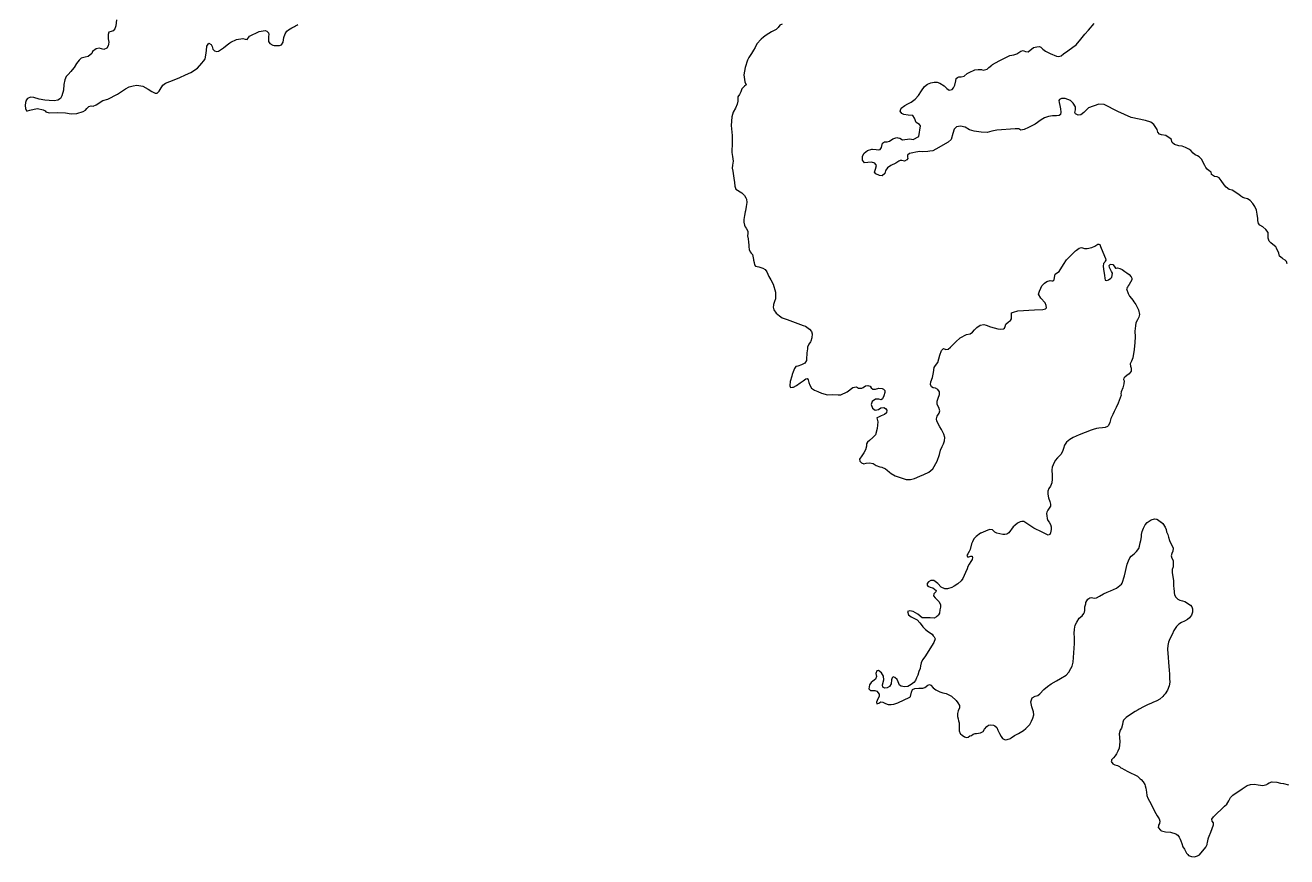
# Model space of a CAD drawing. Header units: inches. Extents: x 1341578 to 1502124, y 557203 to 748561.
# Drawn here: x 1487985 to 1489211, y 606253 to 607061 of the extents above; entities that cross this region are included whole.
import ezdxf

# ---------------------------------------------------------------- set-up
doc = ezdxf.new("R2010")
doc.units = ezdxf.units.IN
doc.header["$MEASUREMENT"] = 0
doc.layers.add('Zipcode', color=7, linetype='Continuous')

msp = doc.modelspace()

# ---------------------------------------------------------------- linework, layer by layer
at = {"layer": 'Zipcode'}
for points in [[(1488073.1, 607066), (1488072.6, 607060.2), (1488071.6, 607057.3), (1488069.9, 607055.4), (1488068, 607054.7), (1488065.8, 607054), (1488065.1, 607051.8), (1488065.2, 607047.5), (1488065.9, 607044.2), (1488065.5, 607042.2), (1488065.2, 607040.8), (1488063.8, 607038.6), (1488061, 607037.2), (1488058.8, 607037.7), (1488058.7, 607037.7), (1488056.5, 607038.4), (1488053.5, 607037.8), (1488050, 607035.2), (1488049.2, 607033.4), (1488045.8, 607030.5), (1488042.8, 607029.7), (1488039, 607028.6), (1488037, 607026.8), (1488034.4, 607023.5), (1488032, 607019.7), (1488031.6, 607019.2), (1488028.8, 607015.7), (1488026.2, 607012.9), (1488024.2, 607010.8), (1488023.1, 607007.7), (1488022.2, 607003.2), (1488021.8, 606997.7), (1488020.2, 606992.2), (1488018.7, 606989.4), (1488016.2, 606987.9), (1488012.5, 606987.4), (1488007.8, 606987.6), (1488003.6, 606988), (1487998.2, 606989), (1487993, 606990.4), (1487989.7, 606990.7), (1487989.6, 606990.7), (1487986.6, 606989.6), (1487985.4, 606987.9), (1487985.3, 606987.7), (1487985.3, 606987.7), (1487984.8, 606985.7), (1487984.5, 606982.6), (1487984.7, 606979.7), (1487985.9, 606977.6), (1487986.8, 606977.7), (1487988.9, 606978.3), (1487993.1, 606979.2), (1487996.6, 606979.7), (1488002.1, 606978.6), (1488003.8, 606977.5), (1488004.5, 606976.6), (1488007.8, 606975.7), (1488015.6, 606975.8), (1488023.7, 606975.5), (1488029.1, 606974.7), (1488034.8, 606974.9), (1488040.7, 606977), (1488043, 606978.1), (1488044.4, 606979.7), (1488045, 606980.4), (1488046.4, 606981.9), (1488048.7, 606982.4), (1488050.6, 606982.2), (1488053.5, 606983.4), (1488060, 606987.6), (1488064.8, 606988.9), (1488074.3, 606993.8), (1488079.1, 606997), (1488081.9, 606998.9), (1488085.6, 607001), (1488089.4, 607002), (1488092.9, 607002.4), (1488098.7, 607001.4), (1488104.1, 606998.7), (1488107.7, 606996.4), (1488110.7, 606994.6), (1488112.8, 606994.8), (1488114.7, 606996.6), (1488115.6, 606998.2), (1488118.3, 607002.6), (1488120.9, 607004.3), (1488129.2, 607007.8), (1488134.9, 607009.9), (1488140.2, 607012.4), (1488145.5, 607014.8), (1488151.8, 607019), (1488156.3, 607024), (1488157.9, 607025.9), (1488159.1, 607027.4), (1488159.5, 607028.2), (1488160.1, 607031.5), (1488160.7, 607036.3), (1488161, 607040.3), (1488163, 607043.2), (1488165.3, 607041.9), (1488166.1, 607040.2), (1488167, 607037.4), (1488168.4, 607036), (1488170.6, 607035.2), (1488172.5, 607035.4), (1488174.4, 607036.8), (1488177.2, 607038.8), (1488180.9, 607041.6), (1488183.5, 607043.5), (1488184.4, 607044.2), (1488190, 607046.9), (1488195.9, 607047.8), (1488198.3, 607047.1), (1488200.2, 607046.9), (1488202.5, 607050), (1488211.8, 607054.7), (1488217.6, 607055.5), (1488219.3, 607054.9), (1488220.8, 607053.3), (1488221.3, 607051.6), (1488221, 607049.7), (1488220.8, 607047.6), (1488220.9, 607045), (1488222.3, 607043.1), (1488225, 607041.5), (1488226.6, 607041.2), (1488228, 607041), (1488231.6, 607040.9), (1488233.7, 607041.8), (1488235.2, 607044.2), (1488236, 607048.7), (1488237.1, 607052.4), (1488238.6, 607055.1), (1488240.3, 607056.2), (1488243.7, 607058.1), (1488246.2, 607059.6), (1488247.3, 607060.1), (1488248.4, 607060.7), (1488249.4, 607061.5)], [(1488720, 607061.9), (1488718, 607060.7), (1488716.1, 607058.5), (1488714.3, 607056.7), (1488709.9, 607054.3), (1488704.5, 607051), (1488701.9, 607049.2), (1488699.7, 607047.2), (1488695.5, 607042.8), (1488693.8, 607039.1), (1488692.4, 607036.4), (1488690.3, 607033.3), (1488687.6, 607029.4), (1488686.4, 607026.8), (1488684.1, 607019.6), (1488682.8, 607012.7), (1488683.8, 607005.6), (1488685.3, 607002.7), (1488683.5, 607001.5), (1488681.1, 606999), (1488680.1, 606995.9), (1488678.6, 606993.5), (1488677.1, 606991.1), (1488676.9, 606987.1), (1488676.5, 606984.1), (1488674.8, 606980.3), (1488672.5, 606976.3), (1488671.2, 606971.6), (1488670.8, 606967.5), (1488670.7, 606963.2), (1488671.7, 606953.7), (1488671.5, 606946.7), (1488671.3, 606937.2), (1488672, 606933.3), (1488672.5, 606928.6), (1488671.9, 606924.9), (1488671.7, 606922), (1488672.1, 606919), (1488673.2, 606912.2), (1488673.8, 606908), (1488674.2, 606904.5), (1488675.1, 606901.6), (1488681.1, 606897.8), (1488683.4, 606895.4), (1488684.8, 606892.9), (1488685.4, 606891.9), (1488685.9, 606888.5), (1488685.3, 606884.6), (1488684.6, 606880.5), (1488684.3, 606879.4), (1488683.4, 606875.8), (1488682.8, 606872), (1488683, 606869.4), (1488683.5, 606866.6), (1488684.3, 606865), (1488685.1, 606863.7), (1488686.7, 606860.8), (1488686.7, 606858.3), (1488686.6, 606856), (1488687, 606853.1), (1488687.4, 606849.9), (1488687.6, 606847.1), (1488687.8, 606844.9), (1488688, 606843.5), (1488688, 606843.3), (1488688.2, 606842.9), (1488689.1, 606840.5), (1488689.9, 606839.4), (1488691.4, 606838.1), (1488692.4, 606833), (1488692.4, 606832.6), (1488692.8, 606830.2), (1488693.3, 606827.8), (1488694.1, 606826.8), (1488695.7, 606826.2), (1488697.6, 606826.1), (1488699.5, 606825.5), (1488701.2, 606824.8), (1488703.5, 606823.3), (1488705.2, 606821.3), (1488707.2, 606816.6), (1488709.2, 606813.5), (1488711.4, 606809.2), (1488713.5, 606801.5), (1488713.8, 606798.5), (1488713.5, 606794.9), (1488712.7, 606792.2), (1488711.7, 606789.5), (1488711.6, 606788.9), (1488711.3, 606786.8), (1488712, 606784.3), (1488714.4, 606781.1), (1488717.4, 606778.3), (1488720.2, 606776.5), (1488724.9, 606774.8), (1488732.9, 606771.8), (1488740.7, 606769.1), (1488742.8, 606768.4), (1488746.6, 606765.3), (1488748.6, 606763.2), (1488749.3, 606760.9), (1488749.3, 606760.9), (1488749.1, 606757.1), (1488748.1, 606753.9), (1488747.7, 606753.3), (1488746.2, 606750.8), (1488744.7, 606747.8), (1488744.6, 606746.4), (1488744.1, 606742.3), (1488744, 606740.9), (1488743.9, 606737.7), (1488743.7, 606735), (1488742.1, 606732.4), (1488739, 606730.8), (1488735.4, 606729.6), (1488733.3, 606729.1), (1488732.1, 606727.1), (1488730.9, 606723.9), (1488730, 606721.3), (1488729.5, 606719.9), (1488728, 606714.7), (1488727.6, 606710.8), (1488727.5, 606710.3), (1488728.2, 606708.9), (1488730.3, 606709.1), (1488731.1, 606709.1), (1488734, 606710.7), (1488737.6, 606713.3), (1488740.6, 606715.3), (1488743.1, 606717.3), (1488744.4, 606717.5), (1488744.6, 606717.3), (1488745.3, 606716.1), (1488746.1, 606713.5), (1488746.9, 606711.1), (1488748.8, 606708.2), (1488751.5, 606706.2), (1488754.8, 606704.8), (1488758.4, 606703.4), (1488764.1, 606701.5), (1488769.4, 606701.9), (1488774.4, 606701.6), (1488777.3, 606701.8), (1488783.2, 606704.7), (1488788.8, 606708.8), (1488792.2, 606709.3), (1488793.3, 606708.7), (1488794.3, 606708.2), (1488797.6, 606708.2), (1488798.9, 606708.9), (1488801.2, 606710.3), (1488803.3, 606710.7), (1488804.5, 606710.4), (1488805.6, 606710), (1488806.5, 606708.3), (1488808.1, 606707.2), (1488810.7, 606707.3), (1488814, 606708), (1488817.2, 606707.8), (1488818.7, 606707.2), (1488819.8, 606705.9), (1488819.8, 606703.9), (1488818.9, 606700.6), (1488817.7, 606697.9), (1488816.4, 606696.9), (1488814.2, 606697.3), (1488810.8, 606697.4), (1488807.7, 606695.2), (1488806.7, 606692.4), (1488808, 606688.7), (1488810.5, 606686.8), (1488813.6, 606687.4), (1488816, 606689), (1488819.1, 606689.4), (1488820.6, 606688.5), (1488822, 606686.6), (1488821.4, 606684.3), (1488819.7, 606682.6), (1488816.4, 606681.1), (1488813.6, 606679.8), (1488812.2, 606679.2), (1488813, 606675.4), (1488812.6, 606668.9), (1488810.9, 606662.8), (1488808.4, 606660.1), (1488805.1, 606657.3), (1488803, 606655.8), (1488802.1, 606654.1), (1488802, 606651.9), (1488801.1, 606648.1), (1488799.5, 606645.3), (1488797.4, 606642.4), (1488795.4, 606639.2), (1488795.7, 606637.1), (1488797.1, 606635.5), (1488799.5, 606634.7), (1488801.8, 606635.1), (1488804.9, 606635.6), (1488808.6, 606634.9), (1488811.5, 606633), (1488815, 606631.6), (1488816.9, 606631.5), (1488820.6, 606629.7), (1488822.3, 606628.5), (1488824.5, 606626.5), (1488826.1, 606625.2), (1488830.1, 606623.1), (1488837.7, 606620.3), (1488840.8, 606619.5), (1488845, 606619.5), (1488848.6, 606620.5), (1488853.9, 606622.6), (1488857.9, 606624.3), (1488862.6, 606626.6), (1488866.6, 606629.9), (1488870.9, 606637.1), (1488873.1, 606643.8), (1488874, 606647.9), (1488875.5, 606651.3), (1488877, 606654.2), (1488878, 606656.8), (1488878.1, 606660.1), (1488877.2, 606663.3), (1488875, 606668), (1488873.3, 606670.5), (1488870.3, 606675.9), (1488870, 606678.4), (1488870.9, 606680.9), (1488872.8, 606683.8), (1488873.3, 606686.1), (1488872.5, 606689.2), (1488870.8, 606692.4), (1488870.7, 606695.6), (1488871.7, 606698.3), (1488873, 606702.1), (1488872.9, 606704.5), (1488871.5, 606706.8), (1488869.2, 606708), (1488866.8, 606708.5), (1488865.4, 606709.3), (1488864.4, 606711.8), (1488864.6, 606714.4), (1488866.1, 606718.5), (1488867.1, 606723.2), (1488867.9, 606728.1), (1488869, 606730), (1488871.3, 606733.1), (1488873.5, 606740.3), (1488875.1, 606744.6), (1488876.9, 606746.5), (1488879.1, 606745.8), (1488881.5, 606745.9), (1488883.7, 606747.9), (1488888.9, 606753.2), (1488893.2, 606756.9), (1488899.2, 606760.3), (1488902.9, 606761), (1488905.2, 606762.5), (1488906.9, 606764.7), (1488909.4, 606767.2), (1488912.5, 606769.3), (1488916, 606769.9), (1488918.5, 606769.3), (1488922.7, 606767.6), (1488929.7, 606765.7), (1488932.6, 606765.4), (1488935.2, 606765.9), (1488936.2, 606766.5), (1488937, 606768.1), (1488937.6, 606770.4), (1488940.2, 606772.5), (1488942, 606774), (1488943.1, 606775.6), (1488943, 606778.2), (1488943.1, 606781.2), (1488944.8, 606782.1), (1488949.1, 606783.2), (1488965.4, 606784.2), (1488973.6, 606784.5), (1488976, 606785.1), (1488976.9, 606786.2), (1488976.8, 606788.6), (1488975.8, 606790.9), (1488971.6, 606795.5), (1488969.1, 606799.5), (1488970.1, 606802.4), (1488971.4, 606805.3), (1488972.5, 606807.6), (1488975.2, 606810.2), (1488977.4, 606811.6), (1488980.6, 606812.6), (1488982.3, 606812.4), (1488983.5, 606812.5), (1488984.5, 606813.3), (1488984.9, 606815.5), (1488985.6, 606818.9), (1488987.6, 606820.5), (1488989.4, 606821.6), (1488993.5, 606828.2), (1488996.6, 606832.7), (1489005.3, 606841.4), (1489006.3, 606842.1), (1489008.9, 606844.1), (1489011, 606844.7), (1489013.8, 606843.7), (1489016.4, 606843.7), (1489021, 606844.8), (1489024.1, 606846.1), (1489026.8, 606847.9), (1489027.9, 606848), (1489028.7, 606847.6), (1489029.6, 606845.9), (1489031.7, 606840.2), (1489034.3, 606834.1), (1489034.6, 606832.4), (1489034, 606831.4), (1489033.6, 606830.6), (1489032.4, 606829.2), (1489032.2, 606826.6), (1489032.5, 606823.8), (1489033.5, 606817.6), (1489033.7, 606814.9), (1489034, 606813.2), (1489035.5, 606812.7), (1489037.2, 606813.3), (1489039.4, 606815), (1489040.6, 606816.1), (1489040.4, 606816.1), (1489041, 606817.5), (1489041.1, 606819.9), (1489040.3, 606821.6), (1489038.3, 606825.2), (1489037.9, 606827.3), (1489038.5, 606828), (1489039, 606828.5), (1489041.4, 606828.4), (1489042.8, 606826.7), (1489044.1, 606824.6), (1489044.6, 606824.7), (1489046, 606825.1), (1489048.4, 606824.5), (1489050.6, 606823.3), (1489053.3, 606821.6), (1489055.1, 606820.3), (1489057.4, 606818.4), (1489059.4, 606816.3), (1489060, 606815), (1489059.8, 606813.5), (1489057.2, 606808.7), (1489056.5, 606807.6), (1489055.6, 606806.1), (1489055.1, 606805.3), (1489054.8, 606804.6), (1489056.4, 606800.2), (1489057.8, 606797.6), (1489059.5, 606795.4), (1489060.9, 606793.7), (1489062, 606792), (1489063.9, 606789.4), (1489066.3, 606784.1), (1489067.5, 606779.6), (1489066.7, 606777), (1489065.7, 606775.1), (1489065.4, 606774.5), (1489064, 606771.6), (1489063.4, 606768.7), (1489063, 606763.6), (1489063.2, 606758.1), (1489063, 606752.5), (1489062.2, 606745.6), (1489061, 606737.6), (1489059.7, 606734.2), (1489058.4, 606731.7), (1489058.6, 606729.5), (1489059.3, 606727.6), (1489059.3, 606724.6), (1489057.5, 606722.1), (1489055.2, 606720.4), (1489053, 606718.9), (1489052.3, 606718), (1489052, 606716.5), (1489052.4, 606715.1), (1489052.3, 606712.3), (1489051.3, 606708.5), (1489049.6, 606704.6), (1489049.1, 606702.7), (1489049.5, 606701.2), (1489046.7, 606693.6), (1489044.7, 606689.5), (1489042.9, 606685.6), (1489041.4, 606682.5), (1489039.6, 606678.7), (1489038.5, 606674.7), (1489037.4, 606672), (1489036.3, 606670.8), (1489034.1, 606669.9), (1489031.3, 606669.7), (1489028, 606669.3), (1489025.6, 606669), (1489022.4, 606668), (1489020.5, 606667.2), (1489008.7, 606662.9), (1489005.8, 606661.6), (1489002.9, 606660.2), (1488999.8, 606658.2), (1488996.6, 606655.6), (1488994.5, 606652.8), (1488993.5, 606649.6), (1488992.5, 606646.5), (1488991.1, 606643.8), (1488989.5, 606642.5), (1488987.6, 606640.4), (1488985.6, 606637.7), (1488983.5, 606633.5), (1488982.5, 606631.4), (1488982.2, 606628.9), (1488982.2, 606628.6), (1488982.2, 606627.9), (1488982.4, 606624.1), (1488982.5, 606619.8), (1488982.2, 606616.1), (1488980.9, 606612.9), (1488979.3, 606610.7), (1488978.3, 606608.1), (1488978.2, 606605.1), (1488978.9, 606601.6), (1488980.1, 606598), (1488980.8, 606595.3), (1488980.9, 606593.4), (1488979.6, 606591.4), (1488978.2, 606589.6), (1488977.4, 606587.5), (1488977.1, 606586.4), (1488977.3, 606584.1), (1488977.7, 606581.6), (1488978.4, 606579.6), (1488979.5, 606578), (1488981, 606575.8), (1488981.6, 606573.4), (1488981.6, 606570.8), (1488981, 606567.5), (1488980.3, 606566.1), (1488978.8, 606565.4), (1488976.7, 606566.3), (1488972.8, 606568.1), (1488964.7, 606572.2), (1488955.1, 606578.6), (1488953, 606578.7), (1488951.3, 606578.3), (1488949, 606576.9), (1488946.1, 606574.8), (1488944.5, 606573.5), (1488940.4, 606567.5), (1488938.5, 606566.2), (1488936.4, 606565.9), (1488934.5, 606566), (1488931.7, 606566.6), (1488928.9, 606567.2), (1488926.9, 606568.1), (1488924.4, 606570.5), (1488922.1, 606570.7), (1488919.9, 606570.2), (1488913.2, 606567.3), (1488912.9, 606567.2), (1488908.6, 606564.1), (1488906.4, 606561.7), (1488905, 606558.9), (1488904, 606556.9), (1488902.7, 606551.5), (1488901.8, 606549.3), (1488900.5, 606547.1), (1488899.6, 606545.6), (1488900.3, 606544.4), (1488901.4, 606544.4), (1488903.6, 606545), (1488904.8, 606544.8), (1488905.2, 606543.5), (1488904.7, 606541.6), (1488903.5, 606539.6), (1488901.8, 606537.2), (1488900.7, 606534.9), (1488899.9, 606532.6), (1488898.2, 606529), (1488895.8, 606523.2), (1488894, 606521), (1488891, 606517.9), (1488887.2, 606515.6), (1488884.9, 606514.6), (1488880.9, 606513.2), (1488878.1, 606513.2), (1488874.6, 606514.9), (1488871.4, 606518.2), (1488867.5, 606521.2), (1488864.7, 606521.4), (1488862.2, 606519.9), (1488861, 606518.5), (1488860.9, 606516.7), (1488861.8, 606515.7), (1488864.1, 606514.8), (1488866.6, 606514), (1488869.8, 606511.6), (1488869.6, 606510.3), (1488867.4, 606508.4), (1488867.3, 606506.2), (1488868.7, 606504.4), (1488870.9, 606502.5), (1488872.5, 606500.7), (1488873.9, 606498), (1488874, 606496.6), (1488874, 606495.5), (1488873.3, 606492.8), (1488872.9, 606489.6), (1488872.1, 606487.9), (1488871.7, 606487.4), (1488870, 606485.8), (1488867.7, 606484.8), (1488864.1, 606485.1), (1488856.2, 606484.9), (1488852.1, 606488.7), (1488847.4, 606491.1), (1488844.1, 606491.9), (1488842, 606491), (1488843, 606488), (1488845.5, 606485.9), (1488848.6, 606484.2), (1488851.2, 606482.9), (1488853.9, 606480.1), (1488855.1, 606478.5), (1488856.7, 606476.4), (1488859.5, 606473.8), (1488862.2, 606471.4), (1488865.8, 606469), (1488867, 606467.6), (1488868, 606466.5), (1488868.7, 606464.6), (1488867.6, 606460.9), (1488858.7, 606447.1), (1488856.5, 606444.1), (1488855.2, 606441.3), (1488854.7, 606438.3), (1488854.2, 606435.6), (1488853, 606432.7), (1488851.9, 606429.3), (1488850.7, 606426.7), (1488849.6, 606424.2), (1488848.2, 606422.1), (1488845.6, 606420.2), (1488842.4, 606418.3), (1488838.9, 606417.9), (1488835.7, 606418.7), (1488834.2, 606419.7), (1488832.9, 606422.8), (1488831.9, 606425.1), (1488829.7, 606427.1), (1488828, 606427.6), (1488826.9, 606426.6), (1488826.3, 606424.7), (1488826, 606421), (1488824.5, 606418.4), (1488822.1, 606417), (1488819.9, 606416.8), (1488817.9, 606417.7), (1488817.7, 606419.9), (1488818.8, 606424.7), (1488818.6, 606428.3), (1488816.6, 606431.7), (1488813.9, 606433.7), (1488812.2, 606433.5), (1488811.3, 606430.9), (1488811.7, 606428), (1488810.9, 606425.5), (1488808.2, 606423.4), (1488806.6, 606422.1), (1488805.1, 606419.9), (1488804.3, 606415.9), (1488806, 606414.3), (1488807.9, 606414.5), (1488810.2, 606414.5), (1488812.2, 606413.7), (1488814.4, 606410.7), (1488814.4, 606408.4), (1488813.1, 606406.2), (1488811.8, 606402.9), (1488812.2, 606401.4), (1488814.1, 606402), (1488816, 606403.5), (1488818.1, 606403), (1488820.6, 606401.6), (1488823.1, 606400.7), (1488826.1, 606400.8), (1488828.8, 606401.2), (1488832.4, 606402.5), (1488844.3, 606408), (1488845, 606408.6), (1488845.7, 606412.9), (1488846.7, 606415.2), (1488849.2, 606416.2), (1488852.8, 606416.5), (1488856.7, 606416.8), (1488858.7, 606417.2), (1488861.8, 606419.6), (1488863.4, 606420.2), (1488864.7, 606419.5), (1488867, 606416.9), (1488869.6, 606414.9), (1488873.2, 606413.2), (1488876.4, 606412), (1488879.4, 606411.5), (1488882.8, 606410), (1488884.8, 606408.8), (1488889.2, 606404.8), (1488891, 606402.5), (1488892.5, 606399.7), (1488892.4, 606397.4), (1488891.3, 606394.7), (1488890.6, 606392.1), (1488890.5, 606390.5), (1488890.5, 606389.2), (1488891.1, 606386.7), (1488891.5, 606385), (1488892.1, 606383.1), (1488892.3, 606381), (1488892.3, 606380.1), (1488892.1, 606378.2), (1488892.1, 606375.1), (1488893, 606372.7), (1488893.4, 606372.4), (1488895.1, 606370.9), (1488897.2, 606369.3), (1488899.3, 606368.8), (1488900.9, 606369.1), (1488902.6, 606370.3), (1488904, 606370.8), (1488905.9, 606372), (1488907.6, 606372.7), (1488909, 606372.5), (1488913, 606373.2), (1488915.4, 606374.7), (1488916.8, 606376.8), (1488918.9, 606379.3), (1488920.7, 606380.7), (1488923, 606380.9), (1488925.5, 606380.8), (1488926.9, 606380.1), (1488928.8, 606378.3), (1488929.7, 606375.9), (1488931.3, 606372.7), (1488932.9, 606369.6), (1488934.4, 606367.7), (1488936.7, 606366.5), (1488938.8, 606366.7), (1488942, 606367.7), (1488942.6, 606368.4), (1488945.8, 606370.7), (1488949.7, 606372.7), (1488954.6, 606375.5), (1488956.9, 606377.6), (1488960.7, 606381.5), (1488962.6, 606384.7), (1488963.9, 606387.4), (1488964.8, 606390.8), (1488964.4, 606393.5), (1488962.9, 606398.6), (1488961.8, 606403.4), (1488963.1, 606407.3), (1488966.1, 606408.8), (1488968.5, 606409.6), (1488970.6, 606411), (1488974.3, 606415.2), (1488977.9, 606418.4), (1488981.4, 606420.8), (1488986.8, 606423.9), (1488990.7, 606426), (1488996, 606429.4), (1488998.8, 606432.1), (1489000.7, 606435.6), (1489002.1, 606438.1), (1489002.9, 606441.8), (1489003.7, 606451.1), (1489004.1, 606460.1), (1489004.1, 606466), (1489003.8, 606469.9), (1489004.1, 606474), (1489005, 606478), (1489006.4, 606480.8), (1489008.9, 606484.6), (1489011.8, 606486.9), (1489013.4, 606489.2), (1489013.8, 606490.6), (1489014.3, 606492.2), (1489014.4, 606495.8), (1489015.1, 606498.5), (1489015.4, 606499.9), (1489017.3, 606503), (1489019.2, 606504.4), (1489020.9, 606504.8), (1489023.3, 606504.1), (1489025.7, 606504.3), (1489028.5, 606506.1), (1489032.5, 606508.4), (1489036, 606510), (1489039.3, 606511.1), (1489045, 606513.7), (1489048.4, 606516.3), (1489049.8, 606517.6), (1489050.7, 606518.8), (1489052.9, 606525.7), (1489055.5, 606537.2), (1489056.7, 606540.5), (1489058, 606543.3), (1489059.4, 606545), (1489062.1, 606547.1), (1489064.6, 606549.4), (1489066.6, 606552.5), (1489067.4, 606554.6), (1489067.8, 606556.1), (1489068.2, 606557.9), (1489068.6, 606560.2), (1489069.3, 606563.6), (1489069.4, 606565.9), (1489070.1, 606569), (1489071.3, 606572.1), (1489072.8, 606575.3), (1489074.7, 606577.5), (1489078.9, 606580.2), (1489081.9, 606581.1), (1489084.2, 606580.7), (1489085.9, 606579.8), (1489087.9, 606578.3), (1489088.2, 606578.1), (1489090.1, 606576.6), (1489092.4, 606573.2), (1489093.2, 606570.9), (1489093.8, 606568.5), (1489094.8, 606565.9), (1489095.7, 606563.5), (1489096.6, 606560), (1489097.4, 606557.9), (1489099.3, 606555.1), (1489100.1, 606552.7), (1489099.7, 606549.6), (1489098.7, 606547.4), (1489098.3, 606545.3), (1489098.8, 606543.1), (1489100, 606540.7), (1489100, 606534.5), (1489099, 606531.9), (1489099, 606529), (1489100.4, 606520.8), (1489100.4, 606516.2), (1489100.7, 606513.5), (1489101, 606510.5), (1489101.1, 606509.6), (1489101.5, 606507.2), (1489102.6, 606505), (1489103.6, 606504.2), (1489104.7, 606503.2), (1489106.7, 606502.3), (1489109.3, 606501.5), (1489111.6, 606500.8), (1489117, 606497.3), (1489118.3, 606495.6), (1489118.9, 606493.6), (1489118.9, 606490.6), (1489118, 606487.6), (1489116.1, 606484.9), (1489113.9, 606483.4), (1489111.2, 606481.9), (1489108.2, 606480.5), (1489105.7, 606478.9), (1489103.4, 606476.6), (1489101.4, 606473.5), (1489100.9, 606472.7), (1489099, 606468.9), (1489097, 606464.5), (1489095.7, 606461.2), (1489094.9, 606458.2), (1489094.5, 606454.4), (1489095.1, 606446.4), (1489095.5, 606442), (1489095.9, 606437.8), (1489096.2, 606434), (1489096.4, 606430.4), (1489096.7, 606426), (1489096.8, 606422.4), (1489096.3, 606418.8), (1489094.5, 606414.7), (1489092.4, 606411.1), (1489091.2, 606409.8), (1489090.1, 606408.5), (1489087.1, 606406.1), (1489084.3, 606404.3), (1489080.3, 606402.6), (1489078.5, 606401.9), (1489075.8, 606400.7), (1489071.4, 606398.4), (1489067.1, 606396.3), (1489066.1, 606395.7), (1489063.1, 606394.1), (1489058.6, 606391), (1489054.3, 606388.2), (1489052, 606385.7), (1489051.3, 606383.6), (1489050.8, 606381.2), (1489049.9, 606377.8), (1489048.6, 606375.7), (1489047.8, 606372.2), (1489048.2, 606364.7), (1489048, 606361.4), (1489047.5, 606358.4), (1489046.3, 606355.4), (1489045.1, 606353), (1489043.6, 606351), (1489042, 606349.1), (1489040.3, 606346.9), (1489040.1, 606346.1), (1489039.9, 606345.3), (1489041.4, 606343), (1489043.3, 606342.1), (1489045.9, 606341.4), (1489047.9, 606340.4), (1489049.4, 606339.4), (1489050.3, 606338.8), (1489052.4, 606337.5), (1489056, 606335.6), (1489065.3, 606331.2), (1489068.2, 606328.6), (1489068.9, 606328), (1489070.9, 606325.6), (1489072.6, 606323.2), (1489072.9, 606321.8), (1489073.4, 606319.4), (1489074.2, 606315.6), (1489074.6, 606312.5), (1489075.5, 606309.7), (1489077.1, 606306.9), (1489083.4, 606295), (1489084.6, 606292.7), (1489086.4, 606289.6), (1489087.2, 606287.4), (1489086.7, 606285.1), (1489086, 606283.4), (1489085.8, 606282.9), (1489085.7, 606281.2), (1489087.9, 606278.6), (1489088, 606278.5), (1489088.8, 606278), (1489092.7, 606277.2), (1489097.5, 606276.6), (1489102.7, 606275), (1489102.9, 606274.9), (1489104.7, 606273.8), (1489106.1, 606272), (1489107, 606270.1), (1489107.6, 606268.3), (1489108.5, 606265.6), (1489109.5, 606262.5), (1489111, 606260.1), (1489113, 606256.5), (1489114.3, 606254.9), (1489115.1, 606254), (1489117.9, 606253.1), (1489121, 606252.9), (1489123.9, 606253.6), (1489125.7, 606254.7), (1489131.9, 606262.3), (1489133.2, 606264.7), (1489133.6, 606267.5), (1489133.8, 606268.1), (1489134.2, 606270.2), (1489134.6, 606271.4), (1489135.1, 606272.7), (1489136.8, 606276.6), (1489138.1, 606280.3), (1489139.2, 606283.9), (1489139.2, 606285.9), (1489138.1, 606287.3), (1489137.7, 606289.4), (1489139.4, 606291.7), (1489142.2, 606294.5), (1489147.3, 606299.3), (1489150.1, 606301.9), (1489152.4, 606304.1), (1489154.3, 606307.2), (1489155.7, 606310.3), (1489158, 606312.8), (1489167.2, 606318.9), (1489172, 606322.2), (1489175.2, 606322.9), (1489179.1, 606323.3), (1489182.7, 606322.8), (1489187.3, 606322.1), (1489190, 606322.7), (1489191, 606323), (1489191.9, 606323.6), (1489193.5, 606324.7), (1489196.1, 606325.7), (1489196.4, 606325.6), (1489200.8, 606325.2), (1489204.4, 606324.5), (1489207.5, 606324), (1489212.2, 606322.8)], [(1489211, 606829), (1489210.4, 606831.2), (1489209, 606832.5), (1489206.7, 606833.9), (1489206.4, 606834.1), (1489204.6, 606835.3), (1489203.4, 606836.5), (1489202.9, 606839.4), (1489200.4, 606844.1), (1489199.8, 606845.3), (1489196.9, 606847.8), (1489194.9, 606849.3), (1489193.3, 606851), (1489192.5, 606853.8), (1489192.5, 606857.1), (1489192.3, 606859.3), (1489190.1, 606862.4), (1489187.1, 606864.9), (1489184.4, 606866.6), (1489183, 606868.2), (1489182.4, 606870.9), (1489182.4, 606873.1), (1489181.9, 606877.2), (1489181, 606881), (1489179.6, 606884.6), (1489177.7, 606887.7), (1489175.1, 606890.4), (1489172.3, 606892), (1489169.8, 606892.7), (1489167.9, 606893.5), (1489165.8, 606894.6), (1489164, 606896.2), (1489157.6, 606900.4), (1489154.7, 606901.3), (1489151.7, 606903.4), (1489149.7, 606905.6), (1489146.9, 606910), (1489144.7, 606912.5), (1489142.8, 606913.3), (1489140.2, 606913.9), (1489137.4, 606915.8), (1489137.4, 606915.9), (1489137.2, 606918), (1489135.2, 606919.3), (1489133.2, 606920.9), (1489131.8, 606922.6), (1489130.9, 606924.6), (1489127.8, 606930.6), (1489125.5, 606932.9), (1489123.9, 606933.8), (1489121.6, 606934.8), (1489119.5, 606936.5), (1489117.3, 606939), (1489115.4, 606940.3), (1489112.2, 606942), (1489108.8, 606943.1), (1489105.6, 606943.6), (1489101.4, 606944.9), (1489099.3, 606946.8), (1489098.1, 606949.9), (1489093, 606953.5), (1489088.9, 606954.4), (1489086.7, 606954.9), (1489085.3, 606956.9), (1489084.7, 606959.3), (1489081.2, 606964.3), (1489078.5, 606966.5), (1489073.3, 606968.1), (1489059.4, 606971.2), (1489046.2, 606977), (1489033.2, 606983.7), (1489028, 606983.9), (1489017.9, 606980.5), (1489013.6, 606976.2), (1489013.2, 606975.8), (1489010.4, 606973.6), (1489007.8, 606973.5), (1489006.6, 606974), (1489005.2, 606974.7), (1489004.6, 606976.1), (1489005.1, 606978.4), (1489005.2, 606981.4), (1489003, 606985.1), (1489000.3, 606987.7), (1488995.1, 606989.4), (1488991.6, 606989.6), (1488989.7, 606988.6), (1488988.9, 606987.5), (1488989.2, 606985.8), (1488990.1, 606982.9), (1488990.7, 606979.6), (1488990.9, 606976.4), (1488990.5, 606974.1), (1488989.4, 606972.9), (1488986.7, 606972.7), (1488982.7, 606972.7), (1488978.9, 606972.1), (1488975.2, 606970.8), (1488971.8, 606968.8), (1488966, 606964.7), (1488959.4, 606961.5), (1488955.3, 606959.5), (1488952.2, 606958.8), (1488950, 606960.2), (1488946.5, 606960.1), (1488928.6, 606958.7), (1488924, 606957.7), (1488919.5, 606956.5), (1488913.4, 606956.8), (1488906.6, 606957.7), (1488902.2, 606959.2), (1488898, 606961.6), (1488893.4, 606962.7), (1488889.5, 606961.9), (1488887.3, 606959.8), (1488886.1, 606955.4), (1488884.3, 606949.8), (1488881.5, 606947.2), (1488869.6, 606940.3), (1488866.5, 606938.6), (1488863.8, 606938.3), (1488861.6, 606938.1), (1488856.5, 606937.6), (1488853.8, 606938), (1488850, 606937.4), (1488847, 606936.8), (1488844, 606936), (1488842, 606934.6), (1488841.9, 606932.7), (1488842.2, 606931.4), (1488841.2, 606929.9), (1488838.9, 606928.8), (1488836.4, 606929.2), (1488836.2, 606929.2), (1488834.8, 606929.3), (1488833.6, 606928.8), (1488830.7, 606926.6), (1488825.6, 606924.4), (1488822.6, 606922.2), (1488820.9, 606919.8), (1488820.5, 606919.2), (1488820, 606916.6), (1488817.4, 606914.3), (1488814.7, 606914.6), (1488811.3, 606916.2), (1488810, 606917.9), (1488810.8, 606921), (1488811.7, 606924.4), (1488810.1, 606926.6), (1488807, 606927.6), (1488803.3, 606927.5), (1488800, 606927.2), (1488798.2, 606929.8), (1488798.3, 606933.5), (1488799.8, 606936.3), (1488803.2, 606939.1), (1488807.2, 606940.3), (1488807.6, 606940.4), (1488807.9, 606940.4), (1488811.4, 606940), (1488814.1, 606939.8), (1488815.4, 606940.1), (1488816.7, 606942), (1488817.7, 606946), (1488819.5, 606947.5), (1488822.1, 606947.3), (1488824.4, 606948.1), (1488827.6, 606950.5), (1488831.5, 606951.8), (1488832.4, 606951.5), (1488834.6, 606950.9), (1488837, 606949.4), (1488844.3, 606950.4), (1488847.6, 606949.8), (1488853, 606952.7), (1488854.7, 606963), (1488853.5, 606964.3), (1488850.5, 606966.1), (1488848.9, 606970.3), (1488847, 606973), (1488842.7, 606973.5), (1488838.5, 606973.9), (1488836.5, 606975), (1488834.8, 606977.1), (1488835.7, 606980), (1488839.5, 606982.9), (1488842.4, 606984.3), (1488845.5, 606986), (1488849.4, 606988.9), (1488852.6, 606992.5), (1488855.5, 606997.1), (1488858.5, 607001.2), (1488861.4, 607003.4), (1488864.7, 607004.9), (1488867.8, 607005.4), (1488870.7, 607005.3), (1488873.4, 607004.4), (1488877.7, 607001.7), (1488880.1, 606999.3), (1488882.4, 606997.8), (1488885.2, 606998.3), (1488886.8, 607000), (1488888.1, 607002.5), (1488888.8, 607006.8), (1488889.3, 607008.9), (1488890.6, 607009.8), (1488891.7, 607010.5), (1488892.1, 607010.5), (1488894, 607010.5), (1488897, 607011.3), (1488900, 607013.7), (1488901.9, 607014.9), (1488907.4, 607017.4), (1488910.6, 607017.8), (1488913.1, 607017.7), (1488913.8, 607017.6), (1488915.5, 607017.2), (1488918.2, 607017.6), (1488919.4, 607018.2), (1488920.9, 607019.7), (1488923.8, 607022.1), (1488924.4, 607022.6), (1488931.1, 607026), (1488938.1, 607029.8), (1488938.9, 607030.1), (1488941.5, 607031.4), (1488945.2, 607032), (1488948.3, 607032.8), (1488952, 607035.4), (1488954.4, 607036.2), (1488955, 607036), (1488956.7, 607035.3), (1488959.3, 607034.9), (1488964.3, 607039.1), (1488967.6, 607039.8), (1488970.1, 607040.2), (1488971.5, 607039.5), (1488973.5, 607037.5), (1488976.1, 607035.5), (1488980.5, 607033.3), (1488986.8, 607030.7), (1488988.9, 607030.3), (1488991.2, 607031.1), (1488993.6, 607032.9), (1488997.7, 607036), (1489002.5, 607039.3), (1489005.8, 607041.6), (1489010.3, 607047.2), (1489014.3, 607052.2), (1489017.8, 607056.1), (1489023.3, 607062.5)]]:
    msp.add_lwpolyline(points, dxfattribs=at)

doc.saveas('drawing.dxf')
